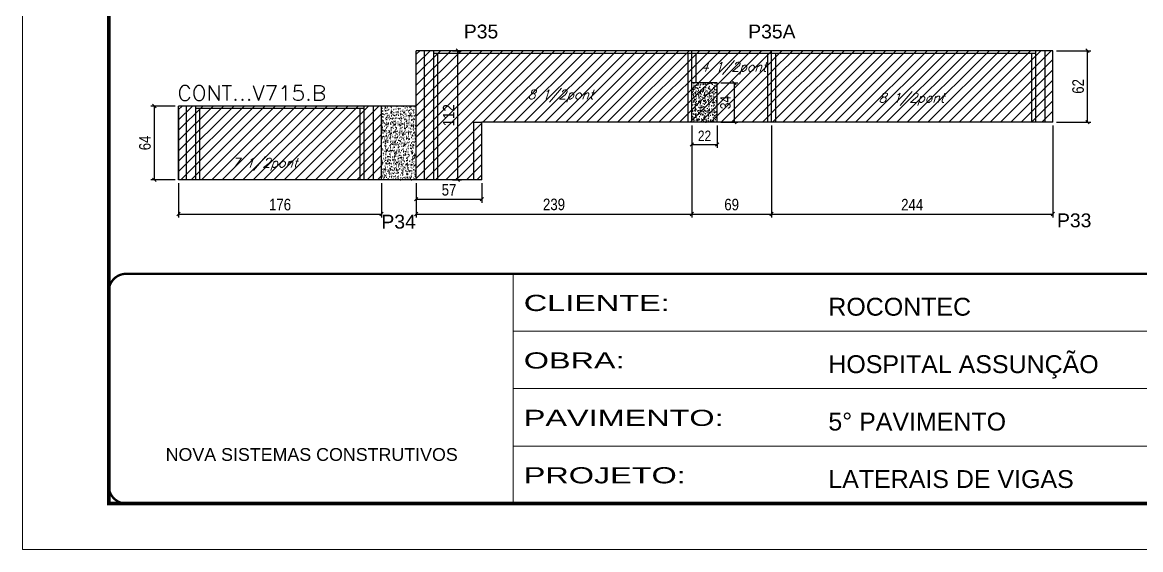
# Model space of a CAD drawing. Extents: x -20960 to -5926, y -2106 to 21915.
# Drawn here: x -10608 to -9639, y 15123 to 15580 of the extents above; entities that cross this region are included whole.
import ezdxf

# ---------------------------------------------------------------- set-up
doc = ezdxf.new("R2010")
doc.units = 0
doc.linetypes.add('CONTINUO', pattern=[0])
doc.linetypes.add('DASHED', pattern=[0.75, 0.5, -0.25])
for name, color, linetype in [('5', 5, 'Continuous'), ('COTA', 241, 'Continuous'), ('Painéis', 200, 'Continuous'), ('Reaproveitamento', 251, 'Continuous'), ('SARR_2.2x7', 40, 'Continuous'), ('SARR_3.5x7', 81, 'Continuous'), ('texto', 7, 'Continuous')]:
    doc.layers.add(name, color=color, linetype=linetype)
for name, color, linetype, lineweight in [('Folhas', 255, 'Continuous', 9), ('SARRAFO DE PRESSAO', 251, 'DASHED', 9), ('Texto Seção', 7, 'Continuous', 15)]:
    doc.layers.add(name, color=color, linetype=linetype, lineweight=lineweight)
doc.styles.add('ARIAL', font='arial.ttf')
doc.styles.add('COTA TECNICA', font='techl___.ttf', dxfattribs={"height": 10})
doc.styles.add('COTA TECNICA-50', font='techl___.ttf', dxfattribs={"height": 9})
doc.styles.add('REGUA-120', font='ROMANS.shx', dxfattribs={"height": 15})
doc.styles.add('Romans', font='romans.shx')
doc.styles.get("Standard").update_dxf_attribs({"font": 'arial.ttf'})
doc.styles.add('Tecnologia', font='')
doc.styles.get('Tecnologia').set_extended_font_data('Forgotten Futurist')
doc.dimstyles.new('COTA PAINEL-50', dxfattribs={"dimtxt": 9, "dimasz": 3, "dimexe": 3, "dimexo": 3, "dimgap": 3, "dimtad": 1, "dimdec": 1, "dimzin": 12, "dimdsep": 46, "dimtxsty": 'COTA TECNICA-50', "dimblk1": 'OBLIQUE', "dimblk2": 'OBLIQUE', "dimsah": 1, "dimcen": 0.9, "dimclrd": 4, "dimclre": 4, "dimclrt": 240, "dimadec": 1, "dimazin": 3, "dimtfac": 1, "dimtdec": 1, "dimtmove": 0, "dimatfit": 3, "dimfxl": 1, "dimtolj": 1, "dimtzin": 12, "dimarcsym": 0})
doc.dimstyles.new('PAINEL', dxfattribs={"dimtxt": 10, "dimasz": 3, "dimexe": 3, "dimexo": 3, "dimgap": 3, "dimtad": 1, "dimdec": 1, "dimzin": 12, "dimdsep": 46, "dimtxsty": 'COTA TECNICA', "dimblk1": 'OBLIQUE', "dimblk2": 'OBLIQUE', "dimsah": 1, "dimcen": 0.9, "dimclrd": 4, "dimclre": 4, "dimclrt": 240, "dimadec": 1, "dimazin": 3, "dimtfac": 1, "dimtdec": 1, "dimtmove": 0, "dimatfit": 3, "dimfxl": 1, "dimtolj": 1, "dimtzin": 12, "dimarcsym": 0})

# ---------------------------------------------------------------- blocks, each defined once
blk = doc.blocks.new('9999999999')
at = {"color": 30, "linetype": 'CONTINUO'}
for p, q in [((98564.56, 34230.21), (98564.56, 34429.45)), ((98564.56, 34379.64), (99583.98, 34379.64)), ((98564.56, 34329.83), (99487.98, 34329.83)), ((98564.56, 34280.02), (99487.98, 34280.02))]:
    blk.add_line(p, q, dxfattribs=at)
at = {"color": 30, "linetype": 'CONTINUO', "const_width": 2}
blk.add_lwpolyline([(99583.98, 34230.21), (99583.98, 34414.45, 0.414214), (99568.98, 34429.45), (98228.98, 34429.45, 0.414214), (98213.98, 34414.45), (98213.98, 34245.21, 0.414214), (98228.98, 34230.21), (99583.98, 34230.21)], format="xyb", dxfattribs=at)
at = {"layer": 'Folhas'}
blk.add_lwpolyline([(98138.98, 34190.21), (99623.98, 34190.21), (99623.98, 35240.21), (98138.98, 35240.21)], close=True, dxfattribs=at)
at = {"layer": 'Folhas', "color": 30, "const_width": 3}
blk.add_lwpolyline([(98213.98, 34230.21), (99583.98, 34230.21), (99583.98, 35200.21), (98213.98, 35200.21)], close=True, dxfattribs=at)
at = {"color": 7, "linetype": 'Continuous', "ltscale": 5, "style": 'ARIAL'}
for s, height, p in [('ROCONTEC', 15.483, (98837.68, 34393.13)), ('HOSPITAL ASSUNÇÃO', 15.4829, (98837.68, 34343.32)), ('5° PAVIMENTO', 15.4829, (98837.68, 34293.51)), ('NOVA SISTEMAS CONSTRUTIVOS', 11.0592, (98263.19, 34267.21)), ('LATERAIS DE VIGAS', 15.4829, (98837.68, 34243.7))]:
    blk.add_text(s, height=height, dxfattribs=at).set_placement(p)
at = {"layer": 'Folhas', "color": 7, "style": 'Tecnologia', "width": 1.5}
for s, p in [('CLIENTE:', (98573.65, 34397.17)), ('OBRA:', (98573.65, 34347.31)), ('PAVIMENTO:', (98573.65, 34297.5)), ('PROJETO:', (98573.65, 34247.69))]:
    blk.add_text(s, height=14, dxfattribs=at).set_placement(p)
blk = doc.blocks.new('_Oblique')
at = {"color": 0, "linetype": 'ByBlock', "lineweight": -2}
blk.add_line((-0.5, -0.5), (0.5, 0.5), dxfattribs=at)
blk = doc.blocks.new('*D640')
at = {"layer": 'COTA', "color": 4, "linetype": 'ByBlock', "lineweight": -2, "transparency": 16777216}
for p, q in [((-9712.12, 15555.27), (-9682.15, 15555.27)), ((-9685.15, 15493.27), (-9685.15, 15555.27)), ((-9712.12, 15493.27), (-9682.15, 15493.27))]:
    blk.add_line(p, q, dxfattribs=at)
at = {"layer": 'Defpoints', "color": 0, "linetype": 'ByBlock', "transparency": 16777216}
for p in [(-9715.12, 15555.27), (-9685.15, 15555.27), (-9715.12, 15493.27)]:
    blk.add_point(p, dxfattribs=at)
at = {"layer": 'COTA', "color": 4, "linetype": 'ByBlock', "lineweight": -2, "transparency": 16777216, "xscale": 3, "yscale": 3, "zscale": 3}
for p, rotation in [((-9685.15, 15555.27), 90), ((-9685.15, 15493.27), 270)]:
    blk.add_blockref('_Oblique', p, dxfattribs=dict(at, rotation=rotation))
at = {"layer": 'COTA', "color": 240, "linetype": 'ByBlock', "transparency": 16777216, "insert": (-9693.25, 15524.27), "char_height": 10, "attachment_point": 5, "rotation": 90, "style": 'COTA TECNICA'}
blk.add_mtext('\\A1;62', dxfattribs=at)
blk = doc.blocks.new('*D642')
at = {"layer": 'COTA', "color": 4, "lineweight": -2, "transparency": 16777216}
for p, q in [((-10473.12, 15440.27), (-10473.12, 15410.61)), ((-10297.12, 15440.27), (-10297.12, 15410.61)), ((-10473.12, 15413.61), (-10297.12, 15413.61))]:
    blk.add_line(p, q, dxfattribs=at)
at = {"layer": 'Defpoints', "color": 0, "transparency": 16777216}
for p in [(-10473.12, 15443.27), (-10297.12, 15443.27), (-10297.12, 15413.61)]:
    blk.add_point(p, dxfattribs=at)
at = {"layer": 'COTA', "color": 4, "lineweight": -2, "transparency": 16777216, "xscale": 3, "yscale": 3, "zscale": 3, "rotation": 180}
blk.add_blockref('_Oblique', (-10473.12, 15413.61), dxfattribs=at)
at = {"layer": 'COTA', "color": 4, "lineweight": -2, "transparency": 16777216, "xscale": 3, "yscale": 3, "zscale": 3}
blk.add_blockref('_Oblique', (-10297.12, 15413.61), dxfattribs=at)
at = {"layer": 'COTA', "color": 240, "transparency": 16777216, "insert": (-10385.12, 15421.71), "char_height": 10, "attachment_point": 5, "style": 'COTA TECNICA'}
blk.add_mtext('\\A1;176', dxfattribs=at)
blk = doc.blocks.new('*D700')
at = {"layer": 'COTA', "color": 4, "lineweight": -2, "ltscale": 25, "transparency": 16777216}
for p, q in [((-10476.12, 15507.27), (-10497.09, 15507.27)), ((-10494.09, 15443.27), (-10494.09, 15507.27)), ((-10476.12, 15443.27), (-10497.09, 15443.27))]:
    blk.add_line(p, q, dxfattribs=at)
at = {"layer": 'Defpoints', "color": 0, "ltscale": 25, "transparency": 16777216}
for p in [(-10494.09, 15507.27), (-10473.12, 15507.27), (-10473.12, 15443.27)]:
    blk.add_point(p, dxfattribs=at)
at = {"layer": 'COTA', "color": 4, "lineweight": -2, "ltscale": 25, "transparency": 16777216, "xscale": 3, "yscale": 3, "zscale": 3}
for p, rotation in [((-10494.09, 15507.27), 90), ((-10494.09, 15443.27), 270)]:
    blk.add_blockref('_Oblique', p, dxfattribs=dict(at, rotation=rotation))
at = {"layer": 'COTA', "color": 240, "ltscale": 25, "transparency": 16777216, "insert": (-10502.19, 15475.27), "char_height": 10, "attachment_point": 5, "rotation": 90, "style": 'COTA TECNICA'}
blk.add_mtext('\\A1;64', dxfattribs=at)
blk = doc.blocks.new('*D701')
at = {"layer": 'COTA', "color": 4, "lineweight": -2, "ltscale": 25, "transparency": 16777216}
for p, q in [((-10028.12, 15490.27), (-10028.12, 15410.61)), ((-10267.12, 15440.27), (-10267.12, 15410.61)), ((-10267.12, 15413.61), (-10028.12, 15413.61))]:
    blk.add_line(p, q, dxfattribs=at)
at = {"layer": 'Defpoints', "color": 0, "ltscale": 25, "transparency": 16777216}
for p in [(-10028.12, 15493.27), (-10267.12, 15443.27), (-10028.12, 15413.61)]:
    blk.add_point(p, dxfattribs=at)
at = {"layer": 'COTA', "color": 4, "lineweight": -2, "ltscale": 25, "transparency": 16777216, "xscale": 3, "yscale": 3, "zscale": 3, "rotation": 180}
blk.add_blockref('_Oblique', (-10267.12, 15413.61), dxfattribs=at)
at = {"layer": 'COTA', "color": 4, "lineweight": -2, "ltscale": 25, "transparency": 16777216, "xscale": 3, "yscale": 3, "zscale": 3}
blk.add_blockref('_Oblique', (-10028.12, 15413.61), dxfattribs=at)
at = {"layer": 'COTA', "color": 240, "ltscale": 25, "transparency": 16777216, "insert": (-10147.62, 15421.86), "char_height": 10, "attachment_point": 5, "style": 'COTA TECNICA'}
blk.add_mtext('\\A1;239', dxfattribs=at)
blk = doc.blocks.new('*D702')
at = {"layer": 'COTA', "color": 4, "lineweight": -2, "ltscale": 25, "transparency": 16777216}
for p, q in [((-10028.12, 15490.27), (-10028.12, 15410.61)), ((-9959.12, 15490.27), (-9959.12, 15410.61)), ((-10028.12, 15413.61), (-9959.12, 15413.61))]:
    blk.add_line(p, q, dxfattribs=at)
at = {"layer": 'Defpoints', "color": 0, "ltscale": 25, "transparency": 16777216}
for p in [(-10028.12, 15493.27), (-9959.12, 15493.27), (-9959.12, 15413.61)]:
    blk.add_point(p, dxfattribs=at)
at = {"layer": 'COTA', "color": 4, "lineweight": -2, "ltscale": 25, "transparency": 16777216, "xscale": 3, "yscale": 3, "zscale": 3, "rotation": 180}
blk.add_blockref('_Oblique', (-10028.12, 15413.61), dxfattribs=at)
at = {"layer": 'COTA', "color": 4, "lineweight": -2, "ltscale": 25, "transparency": 16777216, "xscale": 3, "yscale": 3, "zscale": 3}
blk.add_blockref('_Oblique', (-9959.12, 15413.61), dxfattribs=at)
at = {"layer": 'COTA', "color": 240, "ltscale": 25, "transparency": 16777216, "insert": (-9993.62, 15421.74), "char_height": 10, "attachment_point": 5, "style": 'COTA TECNICA'}
blk.add_mtext('\\A1;69', dxfattribs=at)
blk = doc.blocks.new('*D703')
at = {"layer": 'COTA', "color": 4, "lineweight": -2, "ltscale": 25, "transparency": 16777216}
for p, q in [((-9959.12, 15490.27), (-9959.12, 15410.61)), ((-9715.12, 15490.27), (-9715.12, 15410.61)), ((-9959.12, 15413.61), (-9715.12, 15413.61))]:
    blk.add_line(p, q, dxfattribs=at)
at = {"layer": 'Defpoints', "color": 0, "ltscale": 25, "transparency": 16777216}
for p in [(-9959.12, 15493.27), (-9715.12, 15493.27), (-9715.12, 15413.61)]:
    blk.add_point(p, dxfattribs=at)
at = {"layer": 'COTA', "color": 4, "lineweight": -2, "ltscale": 25, "transparency": 16777216, "xscale": 3, "yscale": 3, "zscale": 3, "rotation": 180}
blk.add_blockref('_Oblique', (-9959.12, 15413.61), dxfattribs=at)
at = {"layer": 'COTA', "color": 4, "lineweight": -2, "ltscale": 25, "transparency": 16777216, "xscale": 3, "yscale": 3, "zscale": 3}
blk.add_blockref('_Oblique', (-9715.12, 15413.61), dxfattribs=at)
at = {"layer": 'COTA', "color": 240, "ltscale": 25, "transparency": 16777216, "insert": (-9837.12, 15421.68), "char_height": 10, "attachment_point": 5, "style": 'COTA TECNICA'}
blk.add_mtext('\\A1;244', dxfattribs=at)
blk = doc.blocks.new('*D704')
at = {"layer": 'COTA', "color": 4, "lineweight": -2, "ltscale": 25, "transparency": 16777216}
for p, q in [((-10267.12, 15440.27), (-10267.12, 15423.44)), ((-10210.12, 15440.27), (-10210.12, 15423.44)), ((-10267.12, 15426.44), (-10210.12, 15426.44))]:
    blk.add_line(p, q, dxfattribs=at)
at = {"layer": 'Defpoints', "color": 0, "ltscale": 25, "transparency": 16777216}
for p in [(-10267.12, 15443.27), (-10210.12, 15443.27), (-10210.12, 15426.44)]:
    blk.add_point(p, dxfattribs=at)
at = {"layer": 'COTA', "color": 4, "lineweight": -2, "ltscale": 25, "transparency": 16777216, "xscale": 3, "yscale": 3, "zscale": 3, "rotation": 180}
blk.add_blockref('_Oblique', (-10267.12, 15426.44), dxfattribs=at)
at = {"layer": 'COTA', "color": 4, "lineweight": -2, "ltscale": 25, "transparency": 16777216, "xscale": 3, "yscale": 3, "zscale": 3}
blk.add_blockref('_Oblique', (-10210.12, 15426.44), dxfattribs=at)
at = {"layer": 'COTA', "color": 240, "ltscale": 25, "transparency": 16777216, "insert": (-10238.62, 15434.55), "char_height": 10, "attachment_point": 5, "style": 'COTA TECNICA'}
blk.add_mtext('\\A1;57', dxfattribs=at)
blk = doc.blocks.new('*D705')
at = {"layer": 'COTA', "color": 4, "lineweight": -2, "ltscale": 25, "transparency": 16777216}
for p, q in [((-10235.62, 15555.27), (-10227.91, 15555.27)), ((-10230.91, 15443.27), (-10230.91, 15555.27)), ((-10235.62, 15443.27), (-10227.91, 15443.27))]:
    blk.add_line(p, q, dxfattribs=at)
at = {"layer": 'Defpoints', "color": 0, "ltscale": 25, "transparency": 16777216}
for p in [(-10238.62, 15555.27), (-10230.91, 15555.27), (-10238.62, 15443.27)]:
    blk.add_point(p, dxfattribs=at)
at = {"layer": 'COTA', "color": 4, "lineweight": -2, "ltscale": 25, "transparency": 16777216, "xscale": 3, "yscale": 3, "zscale": 3}
for p, rotation in [((-10230.91, 15555.27), 90), ((-10230.91, 15443.27), 270)]:
    blk.add_blockref('_Oblique', p, dxfattribs=dict(at, rotation=rotation))
at = {"layer": 'COTA', "color": 240, "ltscale": 25, "transparency": 16777216, "insert": (-10238.96, 15499.27), "char_height": 10, "attachment_point": 5, "rotation": 90, "style": 'COTA TECNICA'}
blk.add_mtext('\\A1;112', dxfattribs=at)
blk = doc.blocks.new('*D683')
at = {"layer": 'COTA', "color": 4, "lineweight": -2, "transparency": 16777216}
for p, q in [((-10003.12, 15527.27), (-9988.31, 15527.27)), ((-9991.31, 15527.27), (-9991.31, 15493.27)), ((-10003.12, 15493.27), (-9988.31, 15493.27))]:
    blk.add_line(p, q, dxfattribs=at)
at = {"layer": 'Defpoints', "color": 0, "transparency": 16777216}
for p in [(-10006.12, 15527.27), (-10006.12, 15493.27), (-9991.31, 15493.27)]:
    blk.add_point(p, dxfattribs=at)
at = {"layer": 'COTA', "color": 4, "lineweight": -2, "transparency": 16777216, "xscale": 3, "yscale": 3, "zscale": 3}
for p, rotation in [((-9991.31, 15527.27), 90), ((-9991.31, 15493.27), 270)]:
    blk.add_blockref('_Oblique', p, dxfattribs=dict(at, rotation=rotation))
at = {"layer": 'COTA', "color": 240, "transparency": 16777216, "insert": (-9999.01, 15510.27), "char_height": 9, "attachment_point": 5, "rotation": 90, "style": 'COTA TECNICA-50'}
blk.add_mtext('\\A1;34', dxfattribs=at)
blk = doc.blocks.new('*D684')
at = {"layer": 'COTA', "color": 4, "lineweight": -2, "transparency": 16777216}
for p, q in [((-10028.12, 15490.27), (-10028.12, 15470.93)), ((-10006.12, 15490.27), (-10006.12, 15470.93)), ((-10028.12, 15473.93), (-10006.12, 15473.93))]:
    blk.add_line(p, q, dxfattribs=at)
at = {"layer": 'Defpoints', "color": 0, "transparency": 16777216}
for p in [(-10028.12, 15493.27), (-10006.12, 15493.27), (-10006.12, 15473.93)]:
    blk.add_point(p, dxfattribs=at)
at = {"layer": 'COTA', "color": 4, "lineweight": -2, "transparency": 16777216, "xscale": 3, "yscale": 3, "zscale": 3, "rotation": 180}
blk.add_blockref('_Oblique', (-10028.12, 15473.93), dxfattribs=at)
at = {"layer": 'COTA', "color": 4, "lineweight": -2, "transparency": 16777216, "xscale": 3, "yscale": 3, "zscale": 3}
blk.add_blockref('_Oblique', (-10006.12, 15473.93), dxfattribs=at)
at = {"layer": 'COTA', "color": 240, "transparency": 16777216, "insert": (-10017.12, 15481.43), "char_height": 9, "attachment_point": 5, "style": 'COTA TECNICA-50'}
blk.add_mtext('\\A1;22', dxfattribs=at)

msp = doc.modelspace()

# ---------------------------------------------------------------- hatches: boundary and pattern name
at = {"layer": 'COTA', "linetype": 'ByBlock'}
h = msp.add_hatch(dxfattribs=at)
h.set_pattern_fill('AR-CONC', color=256, scale=0.03)
h.set_pattern_definition([(50, (9248.6977, 11208.6845), (5.4655401, -0.4781726), [0.5715, -6.2865]), (355, (9248.6977, 11208.6845), (-1.0573026, 5.7317054), [0.4572, -5.0292175]), (100.451445, (9249.153, 11208.6447), (4.4082374, 5.2535326), [0.4857003, -5.3427073]), (46.1842, (9248.698, 11210.2085), (8.1323712, -1.2612698), [0.85725, -9.42975]), (96.635558, (9249.3754, 11210.1034), (7.122124, 7.4227837), [0.7285507, -8.0140682]), (351.18415, (9248.698, 11210.2085), (7.122124, 7.4227837), [0.685799, -7.543792]), (21, (9249.4597, 11209.8275), (4.5484317, -3.0679559), [0.5715, -6.2865]), (326, (9249.4597, 11209.8275), (1.8540609, 5.525639), [0.4572, -5.0292]), (71.451445, (9249.839, 11209.572), (6.4024926, 2.457683), [0.4857003, -5.3426981]), (37.5, (9248.6977, 11208.6845), (0.0926581, 2.53665117), [0, -4.96824, 0, -5.1054, 0, -5.04825]), (7.5, (9248.6977, 11208.6845), (2.00458988, 3.00541724), [0, -2.91084, 0, -4.85394, 0, -1.92405]), (327.5, (9246.9985, 11208.6845), (4.06771786, -0.17186232), [0, -1.905, 0, -5.9436, 0, -7.8867]), (317.5, (9246.2365, 11208.6845), (4.44387544, 0.7627947), [0, -2.4765, 0, -3.94716, 0, -5.6007])])
h.paths.add_polyline_path([(-10006.12, 15527.27), (-10028.12, 15527.27), (-10028.12, 15493.27), (-10006.12, 15493.27)])
h = msp.add_hatch(dxfattribs=at)
h.set_pattern_fill('AR-CONC', color=256, scale=0.03)
h.set_pattern_definition([(50, (-147818.181, -14905.826), (5.46554007, -0.47817257), [0.5715, -6.2865]), (355, (-147818.181, -14905.826), (-1.05730264, 5.73170536), [0.4572, -5.02921753]), (100.4514447, (-147817.7257, -14905.8657), (4.40823741, 5.25353256), [0.48570026, -5.34270734]), (46.1842, (-147818.181, -14904.302), (8.13237123, -1.26126984), [0.85725, -9.42975]), (96.6355576, (-147817.5035, -14904.407), (7.122124, 7.42278374), [0.7285507, -8.01406824]), (351.184151, (-147818.181, -14904.302), (7.122124, 7.42278374), [0.685799, -7.54379196]), (21, (-147817.419, -14904.683), (4.54843174, -3.06795595), [0.5715, -6.2865]), (326, (-147817.419, -14904.683), (1.85406085, 5.52563898), [0.4572, -5.0292]), (71.451445, (-147817.04, -14904.9385), (6.40249258, 2.45768307), [0.48570026, -5.34269813]), (37.5, (-147818.1812, -14905.8258), (0.092658098, 2.536651166), [0, -4.96824, 0, -5.1054, 0, -5.04825]), (7.5, (-147818.1812, -14905.8258), (2.004589875, 3.005417245), [0, -2.91084, 0, -4.85394, 0, -1.92405]), (327.5, (-147819.8804, -14905.8258), (4.067717855, -0.17186232), [0, -1.905, 0, -5.9436, 0, -7.8867]), (317.5, (-147820.6424, -14905.826), (4.44387544, 0.76279473), [0, -2.4765, 0, -3.94716, 0, -5.6007])])
h.paths.add_polyline_path([(-10267.12, 15507.27), (-10297.12, 15507.27), (-10297.12, 15448.47), (-10297.12, 15446.48), (-10297.12, 15443.27), (-10267.12, 15443.27)])
at = {"layer": 'Reaproveitamento', "linetype": 'ByBlock'}
h = msp.add_hatch(dxfattribs=at)
h.set_pattern_fill('ANSI31', color=256, scale=2)
h.set_pattern_definition([(45, (-152509.232, -16142.9415), (-4.49012806, 4.49012806), [])])
h.paths.add_polyline_path([(-10210.12, 15493.27), (-9959.12, 15493.27), (-9959.12, 15555.27), (-10267.12, 15555.27), (-10267.12, 15443.27), (-10210.12, 15443.27)])
h = msp.add_hatch(dxfattribs=at)
h.set_pattern_fill('ANSI31', color=256, scale=2)
h.set_pattern_definition([(45, (-152588.232, -15979.233), (-4.49012806, 4.49012806), [])])
h.paths.add_polyline_path([(-9715.12, 15493.27), (-9715.12, 15555.27), (-9959.12, 15555.27), (-9959.12, 15493.27)])
h.paths.add_polyline_path([(-9874.12, 15505.1), (-9806.51, 15505.1), (-9801.01, 15521.07), (-9868.62, 15521.07)], flags=24)
h = msp.add_hatch(dxfattribs=at)
h.set_pattern_fill('ANSI31', color=256, scale=2)
h.set_pattern_definition([(45, (-152715.232, -16190.9415), (-4.49012806, 4.49012806), [])])
h.paths.add_polyline_path([(-10297.12, 15507.27), (-10473.12, 15507.27), (-10473.12, 15443.27), (-10297.12, 15443.27)])

# ---------------------------------------------------------------- linework, layer by layer
at = {"layer": 'COTA', "linetype": 'ByBlock'}
for p, q in [((-10267.12, 15507.27), (-10297.12, 15507.27)), ((-10297.12, 15466.47), (-10297.12, 15507.27)), ((-10006.12, 15493.27), (-10028.12, 15493.27)), ((-10267.12, 15443.27), (-10297.12, 15443.27)), ((-10297.12, 15443.27), (-10297.12, 15443.27))]:
    msp.add_line(p, q, dxfattribs=at)
at = {"layer": 'Painéis', "linetype": 'ByBlock'}
for p, q in [((-10028.12, 15555.27), (-10267.12, 15555.27)), ((-10267.12, 15443.27), (-10267.12, 15555.27)), ((-10007.12, 15555.27), (-10028.12, 15555.27)), ((-10028.12, 15493.27), (-10028.12, 15555.27)), ((-9715.12, 15555.27), (-10007.12, 15555.27)), ((-10007.12, 15555.27), (-10007.12, 15555.27)), ((-9959.12, 15493.27), (-9959.12, 15555.27)), ((-9715.12, 15493.27), (-9715.12, 15555.27)), ((-10006.12, 15527.27), (-10028.12, 15527.27)), ((-10006.12, 15493.27), (-10006.12, 15527.27)), ((-10297.12, 15507.27), (-10473.12, 15507.27)), ((-10473.12, 15443.27), (-10473.12, 15507.27)), ((-10297.12, 15443.27), (-10297.12, 15507.27)), ((-10028.12, 15493.27), (-10210.12, 15493.27)), ((-10210.12, 15443.27), (-10210.12, 15493.27)), ((-9715.12, 15493.27), (-10006.12, 15493.27)), ((-10297.12, 15443.27), (-10473.12, 15443.27)), ((-10210.12, 15443.27), (-10267.12, 15443.27))]:
    msp.add_line(p, q, dxfattribs=at)
at = {"layer": 'SARR_2.2x7', "linetype": 'Continuous'}
for p, q in [((-10260.12, 15555.27), (-10260.12, 15443.27)), ((-10252.12, 15553.07), (-10028.12, 15553.07)), ((-10028.12, 15553.07), (-9730.12, 15553.07)), ((-9722.12, 15555.27), (-9722.12, 15493.27)), ((-10473.12, 15505.07), (-10473.12, 15507.27)), ((-10466.12, 15443.27), (-10466.12, 15507.27)), ((-10312.12, 15505.07), (-10458.12, 15505.07)), ((-10304.12, 15443.27), (-10304.12, 15507.27)), ((-10217.12, 15443.27), (-10217.12, 15493.27)), ((-10217.12, 15493.27), (-10210.12, 15493.27))]:
    msp.add_line(p, q, dxfattribs=at)
at = {"layer": 'SARR_3.5x7'}
for p, q in [((-10252.12, 15555.27), (-10252.12, 15443.27)), ((-10248.62, 15553.07), (-10248.62, 15443.27)), ((-10031.62, 15553.07), (-10031.62, 15493.27)), ((-10024.62, 15553.07), (-10024.62, 15553.07)), ((-10024.62, 15553.07), (-10024.62, 15527.27)), ((-10024.62, 15553.07), (-10024.62, 15553.07)), ((-9962.62, 15553.07), (-9962.62, 15493.27)), ((-9955.62, 15553.07), (-9955.62, 15493.27)), ((-9733.62, 15553.07), (-9733.62, 15493.27)), ((-9730.12, 15555.27), (-9730.12, 15493.27)), ((-10473.12, 15505.07), (-10473.12, 15443.27)), ((-10458.12, 15443.27), (-10458.12, 15507.27)), ((-10454.62, 15443.27), (-10454.62, 15505.07)), ((-10315.62, 15443.27), (-10315.62, 15505.07)), ((-10312.12, 15443.27), (-10312.12, 15507.27))]:
    msp.add_line(p, q, dxfattribs=at)

# ---------------------------------------------------------------- block references
at = {"layer": 'SARRAFO DE PRESSAO', "color": 6, "linetype": 'ByBlock'}
msp.add_blockref('9999999999', (-108747.48, -19067.69), dxfattribs=at)

# ---------------------------------------------------------------- texts
at = {"layer": '5', "linetype": 'Continuous'}
for s, p in [('P35', (-10225.79, 15565.9)), ('P35A', (-9979.26, 15565.9)), ('P33', (-9711.57, 15402.1)), ('P34', (-10297.25, 15400.97))]:
    msp.add_text(s, height=12, rotation=359.99996, dxfattribs=at).set_placement(p)
at = {"layer": 'texto', "color": 2, "char_height": 8, "attachment_point": 5, "style": 'Romans'}
for s, insert in [('{\\Q19;\\C256;4 1/2pont}', (-9992.01, 15539.97)), ('{\\Q19;\\C256;8 1/2pont}', (-10141.93, 15515.96)), ('{\\Q19;\\C256;8 1/2pont}', (-9837.76, 15513.08)), ('{\\Q19;\\C256;7 1/2pont}', (-10398.49, 15456.7))]:
    msp.add_mtext(s, dxfattribs=dict(at, insert=insert))
at = {"layer": 'Texto Seção', "style": 'REGUA-120', "width": 1.05}
msp.add_text('CONT...V715.B', height=13, dxfattribs=at).set_placement((-10473.95, 15512.02))

# ---------------------------------------------------------------- dimensions: what is measured, and where the dimension line sits
at = {"layer": 'COTA', "ltscale": 25}
for base, p1, p2, picture, middle in [((-10230.91, 15555.27), (-10238.62, 15443.27), (-10238.62, 15555.27), '*D705', (-10238.96, 15499.27)), ((-10494.09, 15507.27), (-10473.12, 15443.27), (-10473.12, 15507.27), '*D700', (-10502.19, 15475.27))]:
    dim = msp.add_linear_dim(base=base, p1=p1, p2=p2, angle=90, dimstyle='PAINEL', dxfattribs=at)
    dim.commit()
    dim.dimension.update_dxf_attribs({"geometry": picture, "text_midpoint": middle})
at = {"layer": 'COTA', "linetype": 'ByBlock'}
dim = msp.add_linear_dim(base=(-9685.15, 15555.27), p1=(-9715.12, 15493.27), p2=(-9715.12, 15555.27), angle=90, dimstyle='PAINEL', dxfattribs=at)
dim.commit()
dim.dimension.update_dxf_attribs({"geometry": '*D640', "text_midpoint": (-9693.25, 15524.27)})
at = {"layer": 'COTA'}
dim = msp.add_linear_dim(base=(-9991.31, 15493.27), p1=(-10006.12, 15527.27), p2=(-10006.12, 15493.27), angle=90, dimstyle='COTA PAINEL-50', dxfattribs=at)
dim.commit()
dim.dimension.update_dxf_attribs({"geometry": '*D683', "text_midpoint": (-9999.01, 15510.27)})
at = {"layer": 'COTA', "ltscale": 25}
for base, p2, picture, middle in [((-10028.12, 15413.61), (-10028.12, 15493.27), '*D701', (-10147.62, 15421.86)), ((-10210.12, 15426.44), (-10210.12, 15443.27), '*D704', (-10238.62, 15434.55))]:
    dim = msp.add_linear_dim(base=base, p1=(-10267.12, 15443.27), p2=p2, dimstyle='PAINEL', dxfattribs=at)
    dim.commit()
    dim.dimension.update_dxf_attribs({"geometry": picture, "text_midpoint": middle})
for base, p1, p2, picture, middle in [((-9959.12, 15413.61), (-10028.12, 15493.27), (-9959.12, 15493.27), '*D702', (-9993.62, 15421.74)), ((-9715.12, 15413.61), (-9959.12, 15493.27), (-9715.12, 15493.27), '*D703', (-9837.12, 15421.68))]:
    dim = msp.add_linear_dim(base=base, p1=p1, p2=p2, dimstyle='PAINEL', override={"dimtmove": 1}, dxfattribs=at)
    dim.commit()
    dim.dimension.update_dxf_attribs({"geometry": picture, "text_midpoint": middle})
at = {"layer": 'COTA'}
for base, p1, p2, dimstyle, picture, middle in [((-10006.12, 15473.93), (-10028.12, 15493.27), (-10006.12, 15493.27), 'COTA PAINEL-50', '*D684', (-10017.12, 15481.43)), ((-10297.12, 15413.61), (-10473.12, 15443.27), (-10297.12, 15443.27), 'PAINEL', '*D642', (-10385.12, 15421.71))]:
    dim = msp.add_linear_dim(base=base, p1=p1, p2=p2, dimstyle=dimstyle, dxfattribs=at)
    dim.commit()
    dim.dimension.update_dxf_attribs({"geometry": picture, "text_midpoint": middle})

doc.saveas('drawing.dxf')
